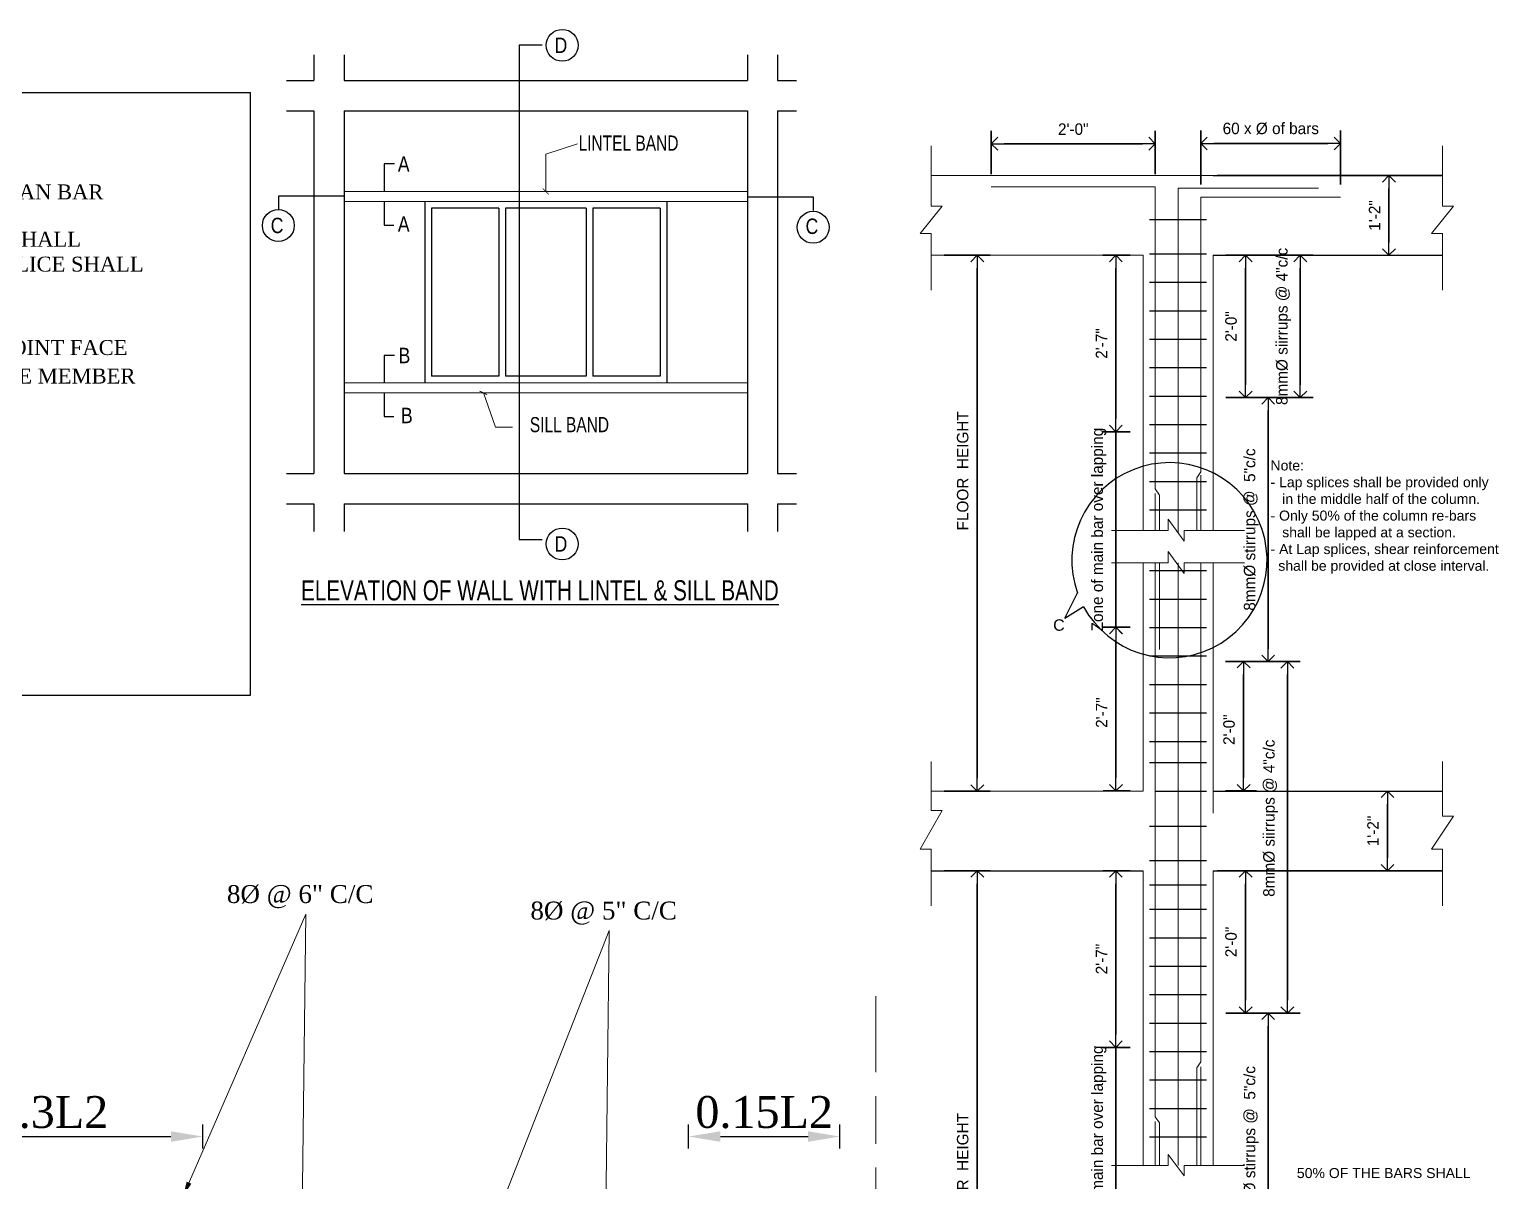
# Model space of a CAD drawing. Header units: inches. Extents: x 45643 to 70559, y -8725 to 1713.
# Drawn here: x 69312 to 70050, y -4392 to -3813 of the extents above; entities that cross this region are included whole.
import ezdxf

# ---------------------------------------------------------------- set-up
doc = ezdxf.new("R2010")
doc.units = ezdxf.units.IN
doc.header["$MEASUREMENT"] = 0
doc.linetypes.add('ACAD_ISO08W100', pattern=[36, 24, -3, 6, -3])
for name, color, linetype, lineweight in [('CONCRETE', 251, 'Continuous', 0), ('D-DIM', 5, 'Continuous', 13), ('DIMSTR', 5, 'Continuous', 13), ('hatch', 30, 'Continuous', 5), ('REBARS', 50, 'Continuous', 20), ('STIRRUPS', 7, 'Continuous', 30), ('sxdcf', 8, 'ACAD_ISO08W100', 20), ('TEX', 210, 'Continuous', 25), ('Text', 7, 'Continuous', 9), ('TEXTS', 7, 'Continuous', 20), ('WALL', 240, 'Continuous', 30)]:
    doc.layers.add(name, color=color, linetype=linetype, lineweight=lineweight)
for name, color, linetype in [('DIM', 5, 'Continuous'), ('DIMENSION', 5, 'Continuous'), ('OUTLINE', 7, 'Continuous')]:
    doc.layers.add(name, color=color, linetype=linetype)
doc.styles.add('Labels', font='arial.ttf', dxfattribs={"height": 7})
doc.styles.add('ordinary', font='ARIALN.TTF')
doc.styles.add('PRABIN', font='BKANT.TTF', dxfattribs={"height": 8})
doc.styles.get("Standard").update_dxf_attribs({"font": 'times.ttf'})
doc.dimstyles.new('Copy of Niranjan', dxfattribs={"dimtxt": 4, "dimasz": 4, "dimexe": 1.5, "dimexo": 0, "dimgap": 1, "dimtad": 1, "dimdec": 0, "dimzin": 0, "dimdsep": 46, "dimlunit": 3, "dimtxsty": 'Standard', "dimcen": 0.09, "dimclrd": 7, "dimclre": 256, "dimclrt": 7, "dimadec": 0, "dimazin": 0, "dimtfac": 0.333333, "dimtdec": 0, "dimtmove": 1, "dimatfit": 1, "dimfxl": 1.5, "dimfxlon": 1, "dimtolj": 1, "dimtzin": 0, "dimlwd": -1, "dimlwe": -1, "dimarcsym": 0})
doc.dimstyles.new("Copy of S-2'", dxfattribs={"dimscale": 96, "dimtxt": 9, "dimasz": 0.09375, "dimexe": 0.09375, "dimexo": 0.09375, "dimgap": 0.0625, "dimtad": 1, "dimdec": 0, "dimlfac": 0.25, "dimzin": 3, "dimdsep": 46, "dimlunit": 3, "dimtxsty": 'PRABIN', "dimblk": 'OPEN90', "dimcen": 0.09375, "dimdle": 0.09375, "dimclrd": 256, "dimclre": 34, "dimclrt": 256, "dimadec": 0, "dimazin": 1, "dimtfac": 1, "dimtdec": 0, "dimtix": 1, "dimtmove": 0, "dimatfit": 3, "dimldrblk": 'DOTSMALL', "dimfxl": 1, "dimtolj": 1, "dimtzin": 1, "dimarcsym": 0})
doc.dimstyles.new('dim stirrups', dxfattribs={"dimscale": 0.04, "dimtxt": 60, "dimasz": 48.5, "dimexe": 19.6875, "dimexo": 0, "dimgap": 18.3125, "dimtad": 1, "dimdec": 0, "dimzin": 0, "dimdsep": 46, "dimlunit": 3, "dimtxsty": 'Standard', "dimcen": 0.15, "dimdle": 0.15, "dimclrd": 256, "dimclrt": 1, "dimazin": 1, "dimtfac": 1, "dimtdec": 0, "dimtofl": 0, "dimtmove": 1, "dimatfit": 2, "dimfxl": 19.6875, "dimfxlon": 1, "dimtolj": 1, "dimtzin": 0, "dimlwd": -1, "dimlwe": -1, "dimarcsym": 0})
doc.dimstyles.new('plan 8', dxfattribs={"dimtxt": 6, "dimasz": 3, "dimexe": 6, "dimexo": 15, "dimgap": 3, "dimtad": 1, "dimdec": 0, "dimzin": 0, "dimdsep": 46, "dimlunit": 3, "dimtxsty": 'Standard', "dimblk": 'ARCHTICK', "dimcen": 0.09, "dimdle": 3, "dimclrd": 256, "dimclre": 6, "dimclrt": 256, "dimadec": 0, "dimazin": 0, "dimtfac": 1, "dimtdec": 0, "dimtix": 1, "dimtmove": 1, "dimatfit": 3, "dimldrblk": 'ARCHTICK', "dimfxl": 1, "dimtolj": 1, "dimtzin": 0, "dimlwd": 5, "dimlwe": 0, "dimarcsym": 0})

# ---------------------------------------------------------------- blocks, each defined once
blk = doc.blocks.new('*D536')
at = {"layer": 'Defpoints', "color": 0, "transparency": 16777216}
for p in [(17160.08, -10729.23), (17160.08, -10736.8), (17122.08, -10744.3)]:
    blk.add_point(p, dxfattribs=at)
at = {"layer": 'DIMENSION', "transparency": 16777216}
for p, q in [((17122.08, -10730.73), (17122.08, -10727.73)), ((17160.08, -10730.73), (17160.08, -10727.73))]:
    blk.add_line(p, q, dxfattribs=at)
at = {"layer": 'DIMENSION', "color": 7, "transparency": 16777216}
blk.add_line((17126.08, -10729.23), (17156.08, -10729.23), dxfattribs=at)
for points in [[(17126.08, -10728.57), (17126.08, -10729.9), (17122.08, -10729.23)], [(17156.08, -10728.57), (17156.08, -10729.9), (17160.08, -10729.23)]]:
    blk.add_solid(points, dxfattribs=at)
at = {"layer": 'DIMENSION', "color": 7, "transparency": 16777216, "insert": (17141.08, -10726.19), "char_height": 4, "attachment_point": 5}
blk.add_mtext('\\A1;0.3L2', dxfattribs=at)
blk = doc.blocks.new('*D537')
at = {"layer": 'Defpoints', "color": 0, "transparency": 16777216}
for p in [(17240.08, -10729.23), (17221.08, -10736.8), (17240.08, -10744.3)]:
    blk.add_point(p, dxfattribs=at)
at = {"layer": 'DIMENSION', "transparency": 16777216}
for p, q in [((17221.08, -10730.73), (17221.08, -10727.73)), ((17240.08, -10730.73), (17240.08, -10727.73))]:
    blk.add_line(p, q, dxfattribs=at)
at = {"layer": 'DIMENSION', "color": 7, "transparency": 16777216}
blk.add_line((17225.08, -10729.23), (17236.08, -10729.23), dxfattribs=at)
for points in [[(17225.08, -10728.57), (17225.08, -10729.9), (17221.08, -10729.23)], [(17236.08, -10728.57), (17236.08, -10729.9), (17240.08, -10729.23)]]:
    blk.add_solid(points, dxfattribs=at)
at = {"layer": 'DIMENSION', "color": 7, "transparency": 16777216, "insert": (17230.58, -10726.19), "char_height": 4, "attachment_point": 5}
blk.add_mtext('\\A1;0.15L2', dxfattribs=at)
blk = doc.blocks.new('_Open90')
at = {"color": 0, "linetype": 'ByBlock'}
for p, q in [((0, 0), (-1, 0)), ((-0.5, 0.5), (0, 0)), ((0, 0), (-0.5, -0.5))]:
    blk.add_line(p, q, dxfattribs=at)
blk = doc.blocks.new('*D554')
at = {"layer": 'Defpoints', "color": 0, "lineweight": 35, "transparency": 16777216}
for p in [(98423.7, -9756.3), (98404.6, -9892.8), (98423.5, -9892.8)]:
    blk.add_point(p, dxfattribs=at)
at = {"layer": 'DIM', "lineweight": -2, "transparency": 16777216}
for p, q in [((98404.6, -9747.3), (98404.6, -9738.3)), ((98404.6, -9756.3), (98404.6, -9892.8)), ((98404.6, -9901.8), (98404.6, -9910.8))]:
    blk.add_line(p, q, dxfattribs=at)
at = {"layer": 'DIM', "color": 34, "lineweight": -2, "transparency": 16777216}
for p, q in [((98414.7, -9756.3), (98395.6, -9756.3)), ((98414.5, -9892.8), (98395.6, -9892.8))]:
    blk.add_line(p, q, dxfattribs=at)
at = {"layer": 'DIM', "lineweight": -2, "transparency": 16777216, "xscale": 9, "yscale": 9, "zscale": 9}
for p, rotation in [((98404.6, -9756.3), 270), ((98404.6, -9892.8), 90)]:
    blk.add_blockref('_Open90', p, dxfattribs=dict(at, rotation=rotation))
at = {"layer": 'DIM', "transparency": 16777216, "insert": (98392.8, -9824.6), "char_height": 8, "attachment_point": 5, "rotation": 90, "style": 'PRABIN'}
blk.add_mtext('\\A1;Zone of main bar over lapping', dxfattribs=at)
blk = doc.blocks.new('_DotSmall')
at = {"color": 0, "const_width": 0.5}
blk.add_lwpolyline([(-0.0625, 0, 1), (0.0625, 0, 1)], format="xyb", close=True, dxfattribs=at)
blk = doc.blocks.new('*D555')
at = {"layer": 'Defpoints', "color": 0, "lineweight": 35, "transparency": 16777216}
for p in [(98472.4, -9732.5), (98510.9, -9732.5), (98472.4, -9916.8)]:
    blk.add_point(p, dxfattribs=at)
at = {"layer": 'DIM', "color": 34, "lineweight": -2, "transparency": 16777216}
for p, q in [((98481.4, -9732.5), (98519.9, -9732.5)), ((98481.4, -9916.8), (98519.9, -9916.8))]:
    blk.add_line(p, q, dxfattribs=at)
at = {"layer": 'DIM', "lineweight": -2, "transparency": 16777216}
blk.add_line((98510.9, -9907.8), (98510.9, -9741.5), dxfattribs=at)
at = {"layer": 'DIM', "lineweight": -2, "transparency": 16777216, "xscale": 9, "yscale": 9, "zscale": 9}
for p, rotation in [((98510.9, -9732.5), 90), ((98510.9, -9916.8), 270)]:
    blk.add_blockref('_Open90', p, dxfattribs=dict(at, rotation=rotation))
at = {"layer": 'DIM', "transparency": 16777216, "insert": (98499.1, -9824.6), "char_height": 8, "attachment_point": 5, "rotation": 90, "style": 'PRABIN'}
blk.add_mtext('\\A1;8mm%%C stirrups @  5"c/c', dxfattribs=at)
blk = doc.blocks.new('*D556')
at = {"layer": 'Defpoints', "color": 0, "lineweight": 35, "transparency": 16777216}
for p in [(98275.8, -9633.1), (98275.8, -10007.2), (98307.9, -10007.2)]:
    blk.add_point(p, dxfattribs=at)
at = {"layer": 'DIM', "color": 34, "lineweight": -2, "transparency": 16777216}
for p, q in [((98284.8, -9633.1), (98316.9, -9633.1)), ((98284.8, -10007.2), (98316.9, -10007.2))]:
    blk.add_line(p, q, dxfattribs=at)
at = {"layer": 'DIM', "lineweight": -2, "transparency": 16777216}
blk.add_line((98307.9, -9642.1), (98307.9, -9998.2), dxfattribs=at)
at = {"layer": 'DIM', "lineweight": -2, "transparency": 16777216, "xscale": 9, "yscale": 9, "zscale": 9}
for p, rotation in [((98307.9, -9633.1), 90), ((98307.9, -10007.2), 270)]:
    blk.add_blockref('_Open90', p, dxfattribs=dict(at, rotation=rotation))
at = {"layer": 'DIM', "transparency": 16777216, "insert": (98297.8, -9783.6), "char_height": 8, "attachment_point": 5, "rotation": 90, "style": 'PRABIN'}
blk.add_mtext('\\A1;FLOOR  HEIGHT', dxfattribs=at)
blk = doc.blocks.new('*D557')
at = {"layer": 'Defpoints', "color": 0, "lineweight": 35, "transparency": 16777216}
for p in [(98472.2, -9916.7), (98472.2, -10007), (98493.7, -10007)]:
    blk.add_point(p, dxfattribs=at)
at = {"layer": 'DIM', "color": 34, "lineweight": -2, "transparency": 16777216}
for p, q in [((98481.2, -9916.7), (98502.7, -9916.7)), ((98481.2, -10007), (98502.7, -10007))]:
    blk.add_line(p, q, dxfattribs=at)
at = {"layer": 'DIM', "lineweight": -2, "transparency": 16777216}
blk.add_line((98493.7, -9925.7), (98493.7, -9998), dxfattribs=at)
at = {"layer": 'DIM', "lineweight": -2, "transparency": 16777216, "xscale": 9, "yscale": 9, "zscale": 9}
for p, rotation in [((98493.7, -9916.7), 90), ((98493.7, -10007), 270)]:
    blk.add_blockref('_Open90', p, dxfattribs=dict(at, rotation=rotation))
at = {"layer": 'DIM', "transparency": 16777216, "insert": (98483.6, -9964.3), "char_height": 8, "attachment_point": 5, "rotation": 90, "style": 'PRABIN'}
blk.add_mtext('\\A1;2\'-0"', dxfattribs=at)
blk = doc.blocks.new('*D558')
at = {"layer": 'Defpoints', "color": 0, "lineweight": 35, "transparency": 16777216}
for p in [(98423.5, -9892.8), (98404.7, -10007), (98423.5, -10007)]:
    blk.add_point(p, dxfattribs=at)
at = {"layer": 'DIM', "color": 34, "lineweight": -2, "transparency": 16777216}
for p, q in [((98414.5, -9892.8), (98395.7, -9892.8)), ((98414.5, -10007), (98395.7, -10007))]:
    blk.add_line(p, q, dxfattribs=at)
at = {"layer": 'DIM', "lineweight": -2, "transparency": 16777216}
blk.add_line((98404.7, -9901.8), (98404.7, -9998), dxfattribs=at)
at = {"layer": 'DIM', "lineweight": -2, "transparency": 16777216, "xscale": 9, "yscale": 9, "zscale": 9}
for p, rotation in [((98404.7, -9892.8), 90), ((98404.7, -10007), 270)]:
    blk.add_blockref('_Open90', p, dxfattribs=dict(at, rotation=rotation))
at = {"layer": 'DIM', "transparency": 16777216, "insert": (98394.7, -9952.4), "char_height": 8, "attachment_point": 5, "rotation": 90, "style": 'PRABIN'}
blk.add_mtext('\\A1;2\'-7"', dxfattribs=at)
blk = doc.blocks.new('*D563')
at = {"layer": 'Defpoints', "color": 0, "lineweight": 35, "transparency": 16777216}
for p in [(98472.4, -9916.8), (98524.3, -9916.8), (98472.4, -10162.2)]:
    blk.add_point(p, dxfattribs=at)
at = {"layer": 'DIM', "color": 34, "lineweight": -2, "transparency": 16777216}
for p, q in [((98481.4, -9916.8), (98533.3, -9916.8)), ((98481.4, -10162.2), (98533.3, -10162.2))]:
    blk.add_line(p, q, dxfattribs=at)
at = {"layer": 'DIM', "lineweight": -2, "transparency": 16777216}
blk.add_line((98524.3, -10153.2), (98524.3, -9925.8), dxfattribs=at)
at = {"layer": 'DIM', "lineweight": -2, "transparency": 16777216, "xscale": 9, "yscale": 9, "zscale": 9}
for p, rotation in [((98524.3, -9916.8), 90), ((98524.3, -10162.2), 270)]:
    blk.add_blockref('_Open90', p, dxfattribs=dict(at, rotation=rotation))
at = {"layer": 'DIM', "transparency": 16777216, "insert": (98512.6, -10026.1), "char_height": 8, "attachment_point": 5, "rotation": 90, "style": 'PRABIN'}
blk.add_mtext('\\A1;8mm%%C siirrups @ 4"c/c', dxfattribs=at)
blk = doc.blocks.new('*D566')
at = {"layer": 'Defpoints', "color": 0, "lineweight": 35, "transparency": 16777216}
for p in [(98561.4, -9555.1), (98463.9, -9592.6), (98561.4, -9592.6)]:
    blk.add_point(p, dxfattribs=at)
at = {"layer": 'DIM', "color": 34, "lineweight": -2, "transparency": 16777216}
for p, q in [((98463.9, -9583.6), (98463.9, -9546.1)), ((98561.4, -9583.6), (98561.4, -9546.1))]:
    blk.add_line(p, q, dxfattribs=at)
at = {"layer": 'DIM', "lineweight": -2, "transparency": 16777216}
blk.add_line((98472.9, -9555.1), (98552.4, -9555.1), dxfattribs=at)
at = {"layer": 'DIM', "lineweight": -2, "transparency": 16777216, "xscale": 9, "yscale": 9, "zscale": 9, "rotation": 180}
blk.add_blockref('_Open90', (98463.9, -9555.1), dxfattribs=at)
at = {"layer": 'DIM', "lineweight": -2, "transparency": 16777216, "xscale": 9, "yscale": 9, "zscale": 9}
blk.add_blockref('_Open90', (98561.4, -9555.1), dxfattribs=at)
at = {"layer": 'DIM', "transparency": 16777216, "insert": (98512.7, -9544.7), "char_height": 8, "attachment_point": 5, "style": 'PRABIN'}
blk.add_mtext('\\A1;60 x %%c of bars', dxfattribs=at)
blk = doc.blocks.new('*D567')
at = {"layer": 'Defpoints', "color": 0, "lineweight": 35, "transparency": 16777216}
for p in [(98432.1, -9555.2), (98317.7, -9585.4), (98432.1, -9585.4)]:
    blk.add_point(p, dxfattribs=at)
at = {"layer": 'DIM', "color": 34, "lineweight": -2, "transparency": 16777216}
for p, q in [((98317.7, -9576.4), (98317.7, -9546.2)), ((98432.1, -9576.4), (98432.1, -9546.2))]:
    blk.add_line(p, q, dxfattribs=at)
at = {"layer": 'DIM', "lineweight": -2, "transparency": 16777216}
blk.add_line((98326.7, -9555.2), (98423.1, -9555.2), dxfattribs=at)
at = {"layer": 'DIM', "lineweight": -2, "transparency": 16777216, "xscale": 9, "yscale": 9, "zscale": 9, "rotation": 180}
blk.add_blockref('_Open90', (98317.7, -9555.2), dxfattribs=at)
at = {"layer": 'DIM', "lineweight": -2, "transparency": 16777216, "xscale": 9, "yscale": 9, "zscale": 9}
blk.add_blockref('_Open90', (98432.1, -9555.2), dxfattribs=at)
at = {"layer": 'DIM', "transparency": 16777216, "insert": (98374.9, -9545.1), "char_height": 8, "attachment_point": 5, "style": 'PRABIN'}
blk.add_mtext('\\A1;2\'-0"', dxfattribs=at)
blk = doc.blocks.new('*D568')
at = {"layer": 'Defpoints', "color": 0, "lineweight": 35, "transparency": 16777216}
for p in [(98423.7, -9633.1), (98404.6, -9756.3), (98423.7, -9756.3)]:
    blk.add_point(p, dxfattribs=at)
at = {"layer": 'DIM', "color": 34, "lineweight": -2, "transparency": 16777216}
for p, q in [((98414.7, -9633.1), (98395.6, -9633.1)), ((98414.7, -9756.3), (98395.6, -9756.3))]:
    blk.add_line(p, q, dxfattribs=at)
at = {"layer": 'DIM', "lineweight": -2, "transparency": 16777216}
blk.add_line((98404.6, -9642.1), (98404.6, -9747.3), dxfattribs=at)
at = {"layer": 'DIM', "lineweight": -2, "transparency": 16777216, "xscale": 9, "yscale": 9, "zscale": 9}
for p, rotation in [((98404.6, -9633.1), 90), ((98404.6, -9756.3), 270)]:
    blk.add_blockref('_Open90', p, dxfattribs=dict(at, rotation=rotation))
at = {"layer": 'DIM', "transparency": 16777216, "insert": (98394.6, -9694.7), "char_height": 8, "attachment_point": 5, "rotation": 90, "style": 'PRABIN'}
blk.add_mtext('\\A1;2\'-7"', dxfattribs=at)
blk = doc.blocks.new('*D569')
at = {"layer": 'Defpoints', "color": 0, "lineweight": 35, "transparency": 16777216}
for p in [(98472.4, -9633.1), (98472.4, -9732.5), (98495.1, -9732.5)]:
    blk.add_point(p, dxfattribs=at)
at = {"layer": 'DIM', "color": 34, "lineweight": -2, "transparency": 16777216}
for p, q in [((98481.4, -9633.1), (98504.1, -9633.1)), ((98481.4, -9732.5), (98504.1, -9732.5))]:
    blk.add_line(p, q, dxfattribs=at)
at = {"layer": 'DIM', "lineweight": -2, "transparency": 16777216}
blk.add_line((98495.1, -9642.1), (98495.1, -9723.5), dxfattribs=at)
at = {"layer": 'DIM', "lineweight": -2, "transparency": 16777216, "xscale": 9, "yscale": 9, "zscale": 9}
for p, rotation in [((98495.1, -9633.1), 90), ((98495.1, -9732.5), 270)]:
    blk.add_blockref('_Open90', p, dxfattribs=dict(at, rotation=rotation))
at = {"layer": 'DIM', "transparency": 16777216, "insert": (98485, -9682.8), "char_height": 8, "attachment_point": 5, "rotation": 90, "style": 'PRABIN'}
blk.add_mtext('\\A1;2\'-0"', dxfattribs=at)
blk = doc.blocks.new('*D570')
at = {"layer": 'Defpoints', "color": 0, "lineweight": 35, "transparency": 16777216}
for p in [(98472.4, -9633.1), (98533.3, -9633.1), (98472.4, -9732.5)]:
    blk.add_point(p, dxfattribs=at)
at = {"layer": 'DIM', "color": 34, "lineweight": -2, "transparency": 16777216}
for p, q in [((98481.4, -9633.1), (98542.3, -9633.1)), ((98481.4, -9732.5), (98542.3, -9732.5))]:
    blk.add_line(p, q, dxfattribs=at)
at = {"layer": 'DIM', "lineweight": -2, "transparency": 16777216}
blk.add_line((98533.3, -9723.5), (98533.3, -9642.1), dxfattribs=at)
at = {"layer": 'DIM', "lineweight": -2, "transparency": 16777216, "xscale": 9, "yscale": 9, "zscale": 9}
for p, rotation in [((98533.3, -9633.1), 90), ((98533.3, -9732.5), 270)]:
    blk.add_blockref('_Open90', p, dxfattribs=dict(at, rotation=rotation))
at = {"layer": 'DIM', "transparency": 16777216, "insert": (98521.6, -9682.8), "char_height": 8, "attachment_point": 5, "rotation": 90, "style": 'PRABIN'}
blk.add_mtext('\\A1;8mm%%C siirrups @ 4"c/c', dxfattribs=at)
blk = doc.blocks.new('*D572')
at = {"layer": 'Defpoints', "color": 0, "lineweight": 35, "ltscale": 0.5, "transparency": 16777216}
for p in [(98595.1, -9577.5), (98595.1, -9577.5), (98595.1, -9633.1)]:
    blk.add_point(p, dxfattribs=at)
at = {"layer": 'DIM', "lineweight": -2, "ltscale": 0.5, "transparency": 16777216}
blk.add_line((98595.1, -9624.1), (98595.1, -9586.5), dxfattribs=at)
at = {"layer": 'DIM', "lineweight": -2, "ltscale": 0.5, "transparency": 16777216, "xscale": 9, "yscale": 9, "zscale": 9}
for p, rotation in [((98595.1, -9577.5), 90), ((98595.1, -9633.1), 270)]:
    blk.add_blockref('_Open90', p, dxfattribs=dict(at, rotation=rotation))
at = {"layer": 'DIM', "ltscale": 0.5, "transparency": 16777216, "insert": (98585.1, -9605.3), "char_height": 8, "attachment_point": 5, "rotation": 90, "style": 'PRABIN'}
blk.add_mtext('\\A1;1\'-2"', dxfattribs=at)
blk = doc.blocks.new('*D574')
at = {"layer": 'Defpoints', "color": 0, "lineweight": 35, "transparency": 16777216}
for p in [(98423.7, -10186.1), (98404.6, -10325.6), (98423.7, -10325.6)]:
    blk.add_point(p, dxfattribs=at)
at = {"layer": 'DIM', "lineweight": -2, "transparency": 16777216}
for p, q in [((98404.6, -10177.1), (98404.6, -10168.1)), ((98404.6, -10186.1), (98404.6, -10325.6)), ((98404.6, -10334.6), (98404.6, -10343.6))]:
    blk.add_line(p, q, dxfattribs=at)
at = {"layer": 'DIM', "color": 34, "lineweight": -2, "transparency": 16777216}
for p, q in [((98414.7, -10186.1), (98395.6, -10186.1)), ((98414.7, -10325.6), (98395.6, -10325.6))]:
    blk.add_line(p, q, dxfattribs=at)
at = {"layer": 'DIM', "lineweight": -2, "transparency": 16777216, "xscale": 9, "yscale": 9, "zscale": 9}
for p, rotation in [((98404.6, -10186.1), 270), ((98404.6, -10325.6), 90)]:
    blk.add_blockref('_Open90', p, dxfattribs=dict(at, rotation=rotation))
at = {"layer": 'DIM', "transparency": 16777216, "insert": (98392.8, -10255.8), "char_height": 8, "attachment_point": 5, "rotation": 90, "style": 'PRABIN'}
blk.add_mtext('\\A1;Zone of main bar over lapping', dxfattribs=at)
blk = doc.blocks.new('*D576')
at = {"layer": 'Defpoints', "color": 0, "lineweight": 35, "transparency": 16777216}
for p in [(98472.4, -10162.2), (98510.9, -10162.2), (98472.4, -10349.4)]:
    blk.add_point(p, dxfattribs=at)
at = {"layer": 'DIM', "color": 34, "lineweight": -2, "transparency": 16777216}
for p, q in [((98481.4, -10162.2), (98519.9, -10162.2)), ((98481.4, -10349.4), (98519.9, -10349.4))]:
    blk.add_line(p, q, dxfattribs=at)
at = {"layer": 'DIM', "lineweight": -2, "transparency": 16777216}
blk.add_line((98510.9, -10340.4), (98510.9, -10171.2), dxfattribs=at)
at = {"layer": 'DIM', "lineweight": -2, "transparency": 16777216, "xscale": 9, "yscale": 9, "zscale": 9}
for p, rotation in [((98510.9, -10162.2), 90), ((98510.9, -10349.4), 270)]:
    blk.add_blockref('_Open90', p, dxfattribs=dict(at, rotation=rotation))
at = {"layer": 'DIM', "transparency": 16777216, "insert": (98499.1, -10255.8), "char_height": 8, "attachment_point": 5, "rotation": 90, "style": 'PRABIN'}
blk.add_mtext('\\A1;8mm%%C stirrups @  5"c/c', dxfattribs=at)
blk = doc.blocks.new('*D577')
at = {"layer": 'Defpoints', "color": 0, "lineweight": 35, "transparency": 16777216}
for p in [(98423.7, -10062.8), (98404.6, -10186.1), (98423.7, -10186.1)]:
    blk.add_point(p, dxfattribs=at)
at = {"layer": 'DIM', "color": 34, "lineweight": -2, "transparency": 16777216}
for p, q in [((98414.7, -10062.8), (98395.6, -10062.8)), ((98414.7, -10186.1), (98395.6, -10186.1))]:
    blk.add_line(p, q, dxfattribs=at)
at = {"layer": 'DIM', "lineweight": -2, "transparency": 16777216}
blk.add_line((98404.6, -10071.8), (98404.6, -10177.1), dxfattribs=at)
at = {"layer": 'DIM', "lineweight": -2, "transparency": 16777216, "xscale": 9, "yscale": 9, "zscale": 9}
for p, rotation in [((98404.6, -10062.8), 90), ((98404.6, -10186.1), 270)]:
    blk.add_blockref('_Open90', p, dxfattribs=dict(at, rotation=rotation))
at = {"layer": 'DIM', "transparency": 16777216, "insert": (98394.6, -10124.4), "char_height": 8, "attachment_point": 5, "rotation": 90, "style": 'PRABIN'}
blk.add_mtext('\\A1;2\'-7"', dxfattribs=at)
blk = doc.blocks.new('*D578')
at = {"layer": 'Defpoints', "color": 0, "lineweight": 35, "transparency": 16777216}
for p in [(98472.4, -10062.8), (98472.4, -10162.2), (98495.1, -10162.2)]:
    blk.add_point(p, dxfattribs=at)
at = {"layer": 'DIM', "color": 34, "lineweight": -2, "transparency": 16777216}
for p, q in [((98481.4, -10062.8), (98504.1, -10062.8)), ((98481.4, -10162.2), (98504.1, -10162.2))]:
    blk.add_line(p, q, dxfattribs=at)
at = {"layer": 'DIM', "lineweight": -2, "transparency": 16777216}
blk.add_line((98495.1, -10071.8), (98495.1, -10153.2), dxfattribs=at)
at = {"layer": 'DIM', "lineweight": -2, "transparency": 16777216, "xscale": 9, "yscale": 9, "zscale": 9}
for p, rotation in [((98495.1, -10062.8), 90), ((98495.1, -10162.2), 270)]:
    blk.add_blockref('_Open90', p, dxfattribs=dict(at, rotation=rotation))
at = {"layer": 'DIM', "transparency": 16777216, "insert": (98485, -10112.5), "char_height": 8, "attachment_point": 5, "rotation": 90, "style": 'PRABIN'}
blk.add_mtext('\\A1;2\'-0"', dxfattribs=at)
blk = doc.blocks.new('*D579')
at = {"layer": 'Defpoints', "color": 0, "lineweight": 35, "transparency": 16777216}
for p in [(98275.8, -10062.8), (98275.8, -10439.8), (98307.9, -10439.8)]:
    blk.add_point(p, dxfattribs=at)
at = {"layer": 'DIM', "color": 34, "lineweight": -2, "transparency": 16777216}
for p, q in [((98284.8, -10062.8), (98316.9, -10062.8)), ((98284.8, -10439.8), (98316.9, -10439.8))]:
    blk.add_line(p, q, dxfattribs=at)
at = {"layer": 'DIM', "lineweight": -2, "transparency": 16777216}
blk.add_line((98307.9, -10071.8), (98307.9, -10430.8), dxfattribs=at)
at = {"layer": 'DIM', "lineweight": -2, "transparency": 16777216, "xscale": 9, "yscale": 9, "zscale": 9}
for p, rotation in [((98307.9, -10062.8), 90), ((98307.9, -10439.8), 270)]:
    blk.add_blockref('_Open90', p, dxfattribs=dict(at, rotation=rotation))
at = {"layer": 'DIM', "transparency": 16777216, "insert": (98297.8, -10273.5), "char_height": 8, "attachment_point": 5, "rotation": 90, "style": 'PRABIN'}
blk.add_mtext('\\A1;FLOOR  HEIGHT', dxfattribs=at)
blk = doc.blocks.new('*D581')
at = {"layer": 'Defpoints', "color": 0, "lineweight": 35, "ltscale": 0.5, "transparency": 16777216}
for p in [(98594.1, -10007.2), (98594.1, -10007.2), (98594.1, -10062.8)]:
    blk.add_point(p, dxfattribs=at)
at = {"layer": 'DIM', "lineweight": -2, "ltscale": 0.5, "transparency": 16777216}
blk.add_line((98594.1, -10053.8), (98594.1, -10016.2), dxfattribs=at)
at = {"layer": 'DIM', "lineweight": -2, "ltscale": 0.5, "transparency": 16777216, "xscale": 9, "yscale": 9, "zscale": 9}
for p, rotation in [((98594.1, -10007.2), 90), ((98594.1, -10062.8), 270)]:
    blk.add_blockref('_Open90', p, dxfattribs=dict(at, rotation=rotation))
at = {"layer": 'DIM', "ltscale": 0.5, "transparency": 16777216, "insert": (98584, -10035), "char_height": 8, "attachment_point": 5, "rotation": 90, "style": 'PRABIN'}
blk.add_mtext('\\A1;1\'-2"', dxfattribs=at)
blk = doc.blocks.new('_ArchTick')
at = {"color": 0, "linetype": 'ByBlock', "const_width": 0.15}
blk.add_lwpolyline([(-0.5, -0.5), (0.5, 0.5)], dxfattribs=at)
blk = doc.blocks.new('dx')
at = {"layer": 'sxdcf'}
blk.add_line((19787.95, -9842.69), (19787.95, -9797.14), dxfattribs=at)
at = {"layer": 'TEX'}
for s, p in [('8Ø @ 6" C/C ', (19706.48, -9785.44)), ('8Ø @ 5" C/C ', (19744.59, -9787.51))]:
    blk.add_text(s, height=2.25, dxfattribs=at).set_placement(p)
at = {"layer": 'DIMENSION'}
for base, p1, p2, text, picture, middle in [((19703.45, -9814.79), (19665.45, -9829.86), (19703.45, -9822.36), '0.3L2', '*D536', (19684.45, -9811.75)), ((19783.45, -9814.79), (19764.45, -9822.36), (19783.45, -9829.86), '0.15L2', '*D537', (19773.95, -9811.75))]:
    dim = blk.add_linear_dim(base=base, p1=p1, p2=p2, text=text, dimstyle='Copy of Niranjan', dxfattribs=at)
    dim.commit()
    dim.dimension.update_dxf_attribs({"geometry": picture, "text_midpoint": middle, "insert": (2543.37, 914.45)})
at = {"layer": 'DIMSTR'}
for points in [[(19700.95, -9822.36), (19716.38, -9786.83)], [(19715.9, -9827.46), (19716.38, -9786.83)], [(19739.06, -9828.19), (19754.49, -9788.9)], [(19754.01, -9828.19), (19754.49, -9788.9)]]:
    blk.add_leader(points, dimstyle='dim stirrups', override={"dimtad": 0, "dimfxl": 1.5}, dxfattribs=at)
blk = doc.blocks.new('FGDF')
at = {"layer": 'DIM'}
for p, q in [((98472.4, -9577.5), (98632.6, -9577.5)), ((98472.4, -9577.5), (98632.6, -9577.5)), ((98472.4, -9577.5), (98632.6, -9577.5)), ((98632.6, -9577.5), (98475.3, -9577.5)), ((98472.4, -9633.1), (98632.6, -9633.1)), ((98472.4, -9633.1), (98632.6, -9633.1)), ((98472.4, -9633.1), (98632.6, -9633.1)), ((98369.1, -9886.4), (98378.2, -9868.3)), ((98369.1, -9886.4), (98382.1, -9878.4)), ((98472.4, -10007.2), (98632.6, -10007.2)), ((98275.8, -10062.8), (98394.7, -10062.8)), ((98275.8, -10062.8), (98394.7, -10062.8)), ((98394.7, -10062.8), (98423.7, -10062.8)), ((98472.4, -10062.8), (98632.6, -10062.8)), ((98472.4, -10062.8), (98632.6, -10062.8)), ((98632.6, -10062.8), (98475.3, -10062.8))]:
    blk.add_line(p, q, dxfattribs=at)
blk.add_arc((98442, -9846), 68.1, 208.4394, 199.6753, dxfattribs=at)
at = {"layer": 'hatch'}
blk.add_line((98428.1, -9608.2), (98467.9, -9608.2), dxfattribs=at)
at = {"layer": 'OUTLINE', "lineweight": 18, "ltscale": 0.1}
for p, q in [((98275.8, -9577.5), (98632.6, -9577.5)), ((98275.8, -9633.1), (98423.7, -9633.1)), ((98423.7, -9633.1), (98423.7, -9825.2)), ((98472.4, -9633.1), (98472.4, -9825.2)), ((98632.6, -9633.1), (98475.3, -9633.1)), ((98423.7, -9847.8), (98423.7, -10007.2)), ((98472.4, -9847.8), (98472.4, -10022.5)), ((98275.8, -10007.2), (98423.7, -10007.2)), ((98632.6, -10007.2), (98475.3, -10007.2)), ((98423.7, -10062.8), (98423.7, -10268.6)), ((98472.4, -10062.8), (98472.4, -10268.6)), ((98632.6, -10062.8), (98475.3, -10062.8))]:
    blk.add_line(p, q, dxfattribs=at)
for points in [[(98275.8, -9657.5), (98275.8, -9618), (98268, -9618), (98283.4, -9598.9), (98275.8, -9598.9), (98275.8, -9556.7)], [(98632.6, -9657.5), (98632.6, -9618), (98624.8, -9618), (98640.2, -9598.9), (98632.6, -9598.9), (98632.6, -9556.7)], [(98401.5, -9825.2), (98441, -9825.2), (98441, -9817.4), (98452.2, -9832.8), (98452.2, -9825.2), (98494.3, -9825.2)], [(98401.5, -9847.8), (98441, -9847.8), (98441, -9839.9), (98452.2, -9855.3), (98452.2, -9847.8), (98494.3, -9847.8)], [(98275.8, -10087.2), (98275.8, -10047.8), (98268, -10047.8), (98283.4, -10020.7), (98275.8, -10020.7), (98275.8, -9986.5)], [(98632.6, -10087.2), (98632.6, -10047.8), (98624.8, -10047.8), (98640.2, -10024.6), (98632.6, -10024.6), (98632.6, -9986.5)], [(98401.5, -10268.6), (98441, -10268.6), (98441, -10260.8), (98452.2, -10275.8), (98452.2, -10268.6), (98494.3, -10268.6)]]:
    blk.add_lwpolyline(points, dxfattribs=at)
at = {"layer": 'REBARS'}
for p, q in [((98432.1, -9585.4), (98317.7, -9585.4)), ((98432.1, -9585.4), (98432.1, -9796.2)), ((98448, -9586.3), (98546, -9586.3)), ((98448, -9827), (98448, -9586.3)), ((98463.9, -9592.6), (98561.4, -9592.6)), ((98463.9, -9592.6), (98463.9, -9784.3)), ((98463.9, -9784.3), (98461, -9788.5)), ((98463.9, -9786.5), (98463.9, -9825.2)), ((98432.1, -9796.2), (98435.1, -9800.5)), ((98461, -9788.5), (98461, -9825.2)), ((98432.1, -9799.3), (98432.1, -9825.2)), ((98435.1, -9800.5), (98435.1, -9825.2)), ((98432.1, -9847.8), (98432.1, -10007.2)), ((98435.1, -9847.8), (98435.1, -9908.3)), ((98448, -10007.2), (98448, -9847.8)), ((98463.9, -9847.8), (98463.9, -10007.2)), ((98432.1, -10007.2), (98432.1, -10234.6)), ((98448, -10268.6), (98448, -10007.2)), ((98463.9, -10007.2), (98463.9, -10196.2)), ((98463.9, -10196.2), (98461, -10200.4)), ((98461, -10200.4), (98461, -10268.6)), ((98463.9, -10199.7), (98463.9, -10268.6)), ((98432.1, -10234.6), (98435.1, -10238.8)), ((98432.1, -10237.7), (98432.1, -10268.6)), ((98435.1, -10238.8), (98435.1, -10268.6))]:
    blk.add_line(p, q, dxfattribs=at)
at = {"layer": 'STIRRUPS', "ltscale": 0.1}
for p, q in [((98428.1, -9608.2), (98467.9, -9608.2)), ((98428.1, -9632), (98467.9, -9632)), ((98428.1, -9651.9), (98467.9, -9651.9)), ((98428.1, -9651.9), (98467.9, -9651.9)), ((98428.1, -9671.8), (98467.9, -9671.8)), ((98428.1, -9691.6), (98467.9, -9691.6)), ((98428.1, -9711.5), (98467.9, -9711.5)), ((98428.1, -9731.4), (98467.9, -9731.4)), ((98428.1, -9731.4), (98467.9, -9731.4)), ((98428.1, -9751.2), (98467.9, -9751.2)), ((98428.1, -9771.1), (98467.9, -9771.1)), ((98428.1, -9791), (98467.9, -9791)), ((98428.1, -9810.9), (98467.9, -9810.9)), ((98428.1, -9853.2), (98467.9, -9853.2)), ((98428.1, -9873.1), (98467.9, -9873.1)), ((98428.1, -9893), (98467.9, -9893)), ((98428.1, -9912.8), (98467.9, -9912.8)), ((98428.1, -9932.7), (98467.9, -9932.7)), ((98428.1, -9952.6), (98467.9, -9952.6)), ((98428.1, -9972.5), (98467.9, -9972.5)), ((98428.1, -9972.5), (98467.9, -9972.5)), ((98428.1, -9987.3), (98467.9, -9987.3)), ((98432.1, -10007.2), (98467.9, -10007.2)), ((98428.1, -10031.7), (98467.9, -10031.7)), ((98428.1, -10055.5), (98467.9, -10055.5)), ((98428.1, -10072.5), (98467.9, -10072.5)), ((98428.1, -10089.6), (98467.9, -10089.6)), ((98428.1, -10109.5), (98467.9, -10109.5)), ((98428.1, -10129.3), (98467.9, -10129.3)), ((98428.1, -10149.2), (98467.9, -10149.2)), ((98428.1, -10169.1), (98467.9, -10169.1)), ((98428.1, -10169.1), (98467.9, -10169.1)), ((98428.1, -10188.9), (98467.9, -10188.9)), ((98428.1, -10208.8), (98467.9, -10208.8)), ((98428.1, -10228.7), (98467.9, -10228.7)), ((98428.1, -10248.6), (98467.9, -10248.6))]:
    blk.add_line(p, q, dxfattribs=at)
at = {"layer": 'TEXTS', "color": 254, "ltscale": 0.1, "style": 'Labels'}
blk.add_text('50% OF THE BARS SHALL ', height=7, dxfattribs=at).set_placement((98530.9, -10277.3))
at = {"layer": 'TEXTS', "color": 254, "ltscale": 0.1, "insert": (98512.5, -9815.9), "char_height": 7, "attachment_point": 4, "style": 'Labels'}
blk.add_mtext('\\A1;Note:\\P\\pi-9,l9,t9;- Lap splices shall be provided only \\P\\pi0,l0,tz;   in the middle half of the column.\\P\\pi-9,l9,t9;- Only 50% of the column re-bars \\P   shall be lapped at a section.\\P- At Lap splices, shear reinforcement\\P  shall be provided at close interval.', dxfattribs=at)
at = {"layer": 'TEXTS', "color": 254, "ltscale": 0.1, "insert": (98364.9, -9891.3), "char_height": 8, "width": 110.875, "attachment_point": 5, "style": 'Labels'}
blk.add_mtext('\\pi-112,l112;C', dxfattribs=at)
at = {"layer": 'DIM'}
for base, p1, p2, text, picture, middle in [((98561.4, -9555.1), (98463.9, -9592.6), (98561.4, -9592.6), '60 x %%c of bars', '*D566', (98512.7, -9544.7)), ((98432.1, -9555.2), (98317.7, -9585.4), (98432.1, -9585.4), '2\'-0"', '*D567', (98374.9, -9545.1))]:
    dim = blk.add_linear_dim(base=base, p1=p1, p2=p2, text=text, dimstyle="Copy of S-2'", dxfattribs=at)
    dim.commit()
    dim.dimension.update_dxf_attribs({"geometry": picture, "text_midpoint": middle})
at = {"layer": 'DIM', "ltscale": 0.5}
for base, p1, p2, picture, middle in [((98595.1, -9577.5), (98595.1, -9633.1), (98595.1, -9577.5), '*D572', (98585.1, -9605.3)), ((98594.1, -10007.2), (98594.1, -10062.8), (98594.1, -10007.2), '*D581', (98584, -10035))]:
    dim = blk.add_linear_dim(base=base, p1=p1, p2=p2, angle=90, text='1\'-2"', dimstyle="Copy of S-2'", dxfattribs=at)
    dim.commit()
    dim.dimension.update_dxf_attribs({"geometry": picture, "text_midpoint": middle})
at = {"layer": 'DIM'}
for base, p1, p2, text, picture, middle in [((98307.9, -10007.2), (98275.8, -9633.1), (98275.8, -10007.2), 'FLOOR  HEIGHT', '*D556', (98307.9, -9783.6)), ((98533.3, -9633.1), (98472.4, -9732.5), (98472.4, -9633.1), '8mm%%C siirrups @ 4"c/c', '*D570', (98533.3, -9682.8)), ((98404.7, -10007), (98423.5, -9892.8), (98423.5, -10007), '2\'-7"', '*D558', (98404.7, -9952.4)), ((98493.7, -10007), (98472.2, -9916.7), (98472.2, -10007), '2\'-0"', '*D557', (98493.7, -9964.3)), ((98524.3, -9916.8), (98472.4, -10162.2), (98472.4, -9916.8), '8mm%%C siirrups @ 4"c/c', '*D563', (98524.3, -10026.1)), ((98307.9, -10439.8), (98275.8, -10062.8), (98275.8, -10439.8), 'FLOOR  HEIGHT', '*D579', (98307.9, -10273.5))]:
    dim = blk.add_linear_dim(base=base, p1=p1, p2=p2, angle=90, text=text, dimstyle="Copy of S-2'", dxfattribs=at)
    dim.commit()
    dim.dimension.update_dxf_attribs({"geometry": picture, "text_midpoint": middle, "dimtype": 128})
for base, p1, p2, text, picture, middle in [((98404.6, -9756.3), (98423.7, -9633.1), (98423.7, -9756.3), '2\'-7"', '*D568', (98394.6, -9694.7)), ((98495.1, -9732.5), (98472.4, -9633.1), (98472.4, -9732.5), '2\'-0"', '*D569', (98485, -9682.8)), ((98404.6, -9892.8), (98423.7, -9756.3), (98423.5, -9892.8), 'Zone of main bar over lapping', '*D554', (98392.8, -9824.6)), ((98404.6, -10186.1), (98423.7, -10062.8), (98423.7, -10186.1), '2\'-7"', '*D577', (98394.6, -10124.4)), ((98495.1, -10162.2), (98472.4, -10062.8), (98472.4, -10162.2), '2\'-0"', '*D578', (98485, -10112.5)), ((98404.6, -10325.6), (98423.7, -10186.1), (98423.7, -10325.6), 'Zone of main bar over lapping', '*D574', (98392.8, -10255.8))]:
    dim = blk.add_linear_dim(base=base, p1=p1, p2=p2, angle=90, text=text, dimstyle="Copy of S-2'", dxfattribs=at)
    dim.commit()
    dim.dimension.update_dxf_attribs({"geometry": picture, "text_midpoint": middle})
for base, p1, p2, picture, middle in [((98510.9, -9732.5), (98472.4, -9916.8), (98472.4, -9732.5), '*D555', (98499.1, -9824.6)), ((98510.9, -10162.2), (98472.4, -10349.4), (98472.4, -10162.2), '*D576', (98499.1, -10255.8))]:
    dim = blk.add_linear_dim(base=base, p1=p1, p2=p2, angle=90, text='8mm%%C stirrups @  5"c/c', dimstyle="Copy of S-2'", override={"dimtmove": 1}, dxfattribs=at)
    dim.commit()
    dim.dimension.update_dxf_attribs({"geometry": picture, "text_midpoint": middle})

msp = doc.modelspace()

# ---------------------------------------------------------------- linework, layer by layer
at = {"layer": 'CONCRETE'}
for p, q in [((69672.776, -3893.967), (69470.276, -3893.967)), ((69672.776, -3899.03), (69470.276, -3899.03)), ((69672.776, -3990.155), (69470.276, -3990.155)), ((69672.776, -3995.217), (69470.276, -3995.217))]:
    msp.add_line(p, q, dxfattribs=at)
at = {"layer": 'OUTLINE'}
for p, q in [((69558.179, -3820.526), (69558.179, -4068.92)), ((69569.661, -3820.526), (69558.179, -3820.526)), ((69490.41, -3880.16), (69490.41, -3893.967)), ((69495.494, -3880.16), (69490.41, -3880.16)), ((69470.276, -3896.344), (69437.203, -3896.344)), ((69437.203, -3896.344), (69437.203, -3903.071)), ((69490.41, -3899.03), (69490.41, -3910.864)), ((69510.776, -3899.03), (69510.776, -3990.155)), ((69514.151, -3902.405), (69514.151, -3986.78)), ((69547.901, -3902.405), (69514.151, -3902.405)), ((69547.901, -3902.405), (69547.901, -3986.78)), ((69551.276, -3902.405), (69551.276, -3986.78)), ((69591.776, -3902.405), (69551.276, -3902.405)), ((69591.776, -3902.405), (69591.776, -3986.78)), ((69595.151, -3902.405), (69595.151, -3986.78)), ((69628.901, -3902.405), (69595.151, -3902.405)), ((69628.901, -3902.405), (69628.901, -3986.78)), ((69632.276, -3899.03), (69632.276, -3990.155)), ((69672.776, -3896.756), (69705.849, -3896.756)), ((69705.849, -3896.756), (69705.849, -3903.483)), ((69490.41, -3910.864), (69495.273, -3910.864)), ((69490.41, -3976.348), (69490.41, -3990.155)), ((69495.494, -3976.348), (69490.41, -3976.348)), ((69547.901, -3986.78), (69514.151, -3986.78)), ((69591.776, -3986.78), (69551.276, -3986.78)), ((69628.901, -3986.78), (69595.151, -3986.78)), ((69490.41, -3995.217), (69490.41, -4007.051)), ((69490.41, -4007.051), (69495.273, -4007.051)), ((69558.179, -4068.92), (69569.661, -4068.92))]:
    msp.add_line(p, q, dxfattribs=at)
msp.add_lwpolyline([(69075.674, -3844.298), (69423.101, -3844.298), (69423.101, -4147.36), (69075.674, -4147.36)], close=True, dxfattribs=at)
at = {"layer": 'OUTLINE', "ltscale": 5}
for centre in [(69579.793, -3820.526), (69437.203, -3911.094), (69705.849, -3911.987), (69579.793, -4071.165)]:
    msp.add_circle(centre, 8.023, dxfattribs=at)
at = {"layer": 'WALL'}
for p, q in [((69455.088, -3825.318), (69455.088, -3838.28)), ((69470.276, -3825.318), (69470.276, -3838.28)), ((69672.776, -3825.318), (69672.776, -3838.28)), ((69687.963, -3825.318), (69687.963, -3838.28)), ((69441.296, -3838.28), (69455.088, -3838.28)), ((69470.276, -3838.28), (69672.776, -3838.28)), ((69687.963, -3838.28), (69697.479, -3838.28)), ((69441.296, -3853.467), (69455.088, -3853.467)), ((69455.088, -3853.467), (69455.088, -4035.717)), ((69470.276, -3853.467), (69470.276, -4035.717)), ((69470.276, -3853.467), (69672.776, -3853.467)), ((69672.776, -3853.467), (69672.776, -4035.717)), ((69687.963, -3853.467), (69687.963, -4035.717)), ((69687.963, -3853.467), (69697.479, -3853.467)), ((69441.296, -4035.717), (69455.088, -4035.717)), ((69470.276, -4035.717), (69672.776, -4035.717)), ((69687.963, -4035.717), (69697.479, -4035.717)), ((69441.296, -4050.905), (69455.088, -4050.905)), ((69455.088, -4050.905), (69455.088, -4064.932)), ((69470.276, -4050.905), (69672.776, -4050.905)), ((69470.276, -4050.905), (69470.276, -4064.932)), ((69672.776, -4050.905), (69672.776, -4064.932)), ((69687.963, -4050.905), (69697.479, -4050.905)), ((69687.963, -4050.905), (69687.963, -4064.932))]:
    msp.add_line(p, q, dxfattribs=at)

# ---------------------------------------------------------------- block references
at = {"color": 5, "lineweight": 35, "xscale": 0.720000000030268, "yscale": 0.7200000000011642, "zscale": 0.7200000000000001}
msp.add_blockref('FGDF', (-993.454, 3009.789), dxfattribs=at)
at = {"layer": 'D-DIM', "xscale": 4, "yscale": 4, "zscale": 4}
msp.add_blockref('dx', (-9414.559, 34890.132), dxfattribs=at)

# ---------------------------------------------------------------- texts
at = {"layer": 'OUTLINE', "ltscale": 5, "char_height": 7.7404, "attachment_point": 1, "style": 'ordinary'}
for s, insert in [('{\\C7;D}', (69575.949, -3816.619)), ('{\\C7;C}', (69433.359, -3907.188)), ('{\\C7;C}', (69702.004, -3907.599)), ('{\\C7;B}', (69497.554, -3972.554)), ('{\\C7;B}', (69498.784, -4002.711)), ('{\\C7;D}', (69575.949, -4067.259))]:
    msp.add_mtext(s, dxfattribs=dict(at, insert=insert))
at = {"layer": 'OUTLINE', "linetype": 'Continuous', "char_height": 7.59375, "attachment_point": 5, "style": 'ordinary'}
for s, insert in [('{\\fSwis721 LtCn BT|b0|i0|c0|p34;LINTEL BAND}', (69613.084, -3869.645)), ('{\\fSwis721 LtCn BT|b0|i0|c0|p34;SILL BAND}', (69583.408, -4011.228))]:
    msp.add_mtext(s, dxfattribs=dict(at, insert=insert))
at = {"layer": 'OUTLINE', "ltscale": 5, "char_height": 7.7404, "width": 6.215e-13, "attachment_point": 1, "style": 'ordinary'}
for insert in [(69497.216, -3876.366), (69497.216, -3906.523)]:
    msp.add_mtext('{\\C7;A}', dxfattribs=dict(at, insert=insert))
at = {"layer": 'OUTLINE', "insert": (69568.579, -4094.536), "char_height": 10.125, "attachment_point": 5, "style": 'ordinary'}
msp.add_mtext('{\\fSwis721 LtCn BT|b0|i0|c0|p34;\\LELEVATION OF WALL WITH LINTEL & SILL BAND}', dxfattribs=at)
at = {"layer": 'Text', "char_height": 7.5, "attachment_point": 7}
for s, insert in [('LAP LENGTH SHALL NOT BE LESS THAN BAR  \\PDEVELOPMENT LENGTH IN TENSION ', (69107.363, -3910.624)), ('NOT MORE THAN 50% OF THE BARS SHALL  \\PBE SPLICED AT ONE SECTION LAP SPLICE SHALL \\PNOT BE PROVIDED:-\\P{\\fTimes New Roman|b0|i0|c0|p18;. }', (69107.436, -3959.412)), ('2. WITHIN A DISTANCE OF 2d FROM JOINT FACE', (69106.24, -3976.341)), ('3. WITHIN A QUARTER LINGTH OF THE MEMBER', (69106.176, -3992.361))]:
    msp.add_mtext(s, dxfattribs=dict(at, insert=insert))

# ---------------------------------------------------------------- leaders
at = {"layer": 'OUTLINE'}
for points in [[(69571.526, -3893.967), (69571.526, -3875.25), (69587.441, -3870.09)], [(69540.18, -3995.217), (69546.199, -4012.446), (69554.797, -4012.446)]]:
    msp.add_leader(points, dimstyle='plan 8', override={"dimgap": 3, "dimtad": 0}, dxfattribs=at)

doc.saveas('drawing.dxf')
